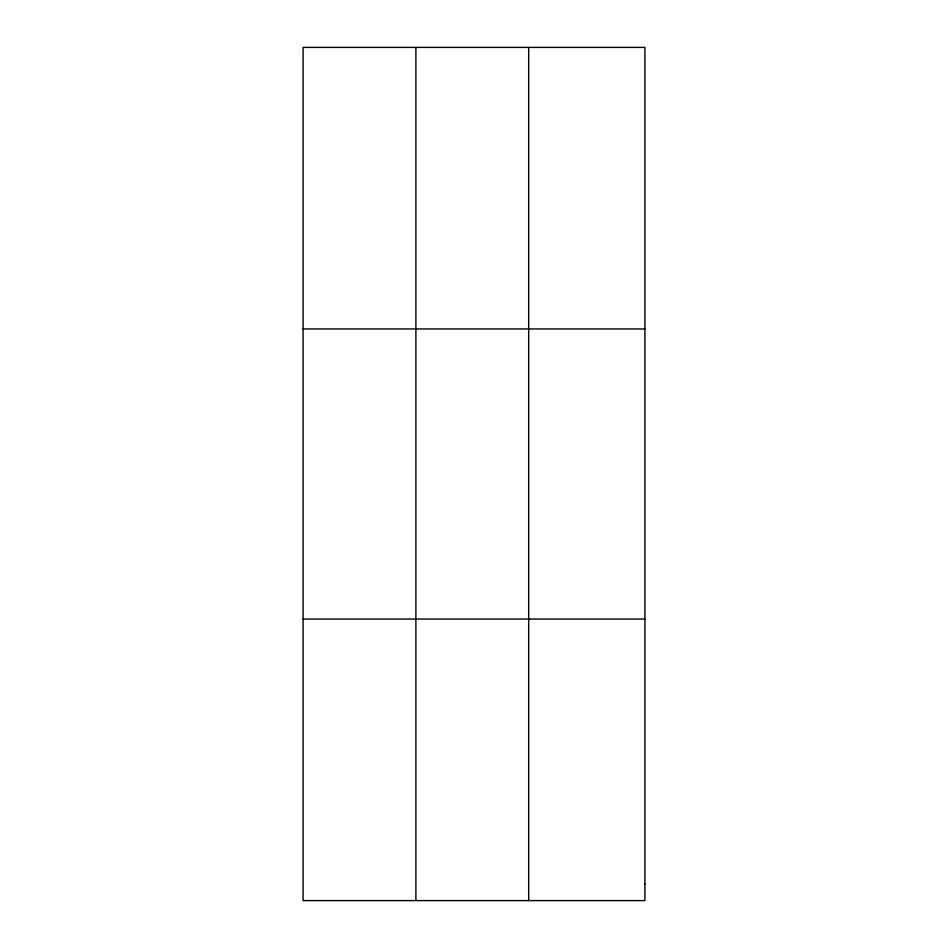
<?xml version="1.0" encoding="UTF-8"?>
<svg xmlns="http://www.w3.org/2000/svg" width="948" height="948" viewBox="0 0 948 948"><rect width="100%" height="100%" fill="white"/><g stroke="black" fill="none" stroke-linecap="round" stroke-linejoin="round"><path stroke-width="1.42" d="M415.888 47.4L415.888 900.6M528.688 47.4L528.688 900.6M303.087 328.956L644.913 328.956M303.087 619.044L644.913 619.044M644.913 884.034L644.913 900.6L303.087 900.6L303.087 47.4L644.913 47.4L644.913 884.034"/></g></svg>
